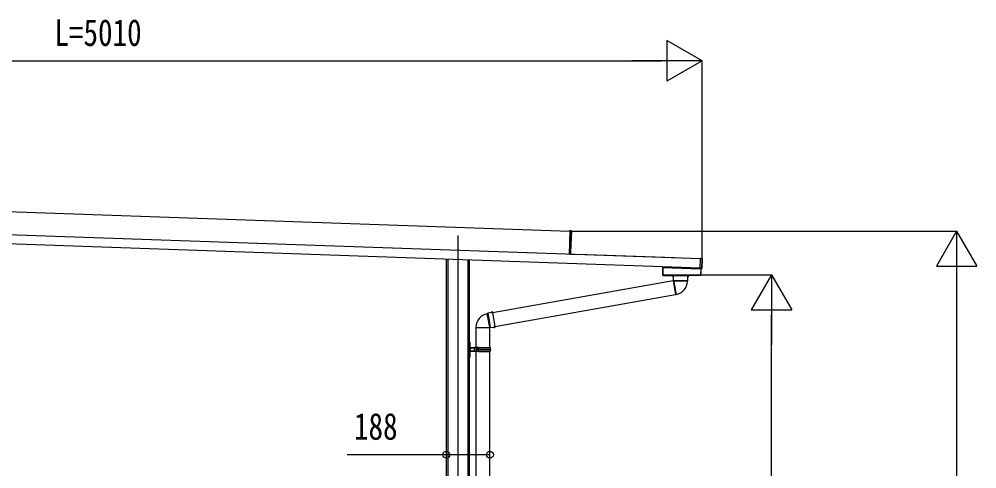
# Model space of a CAD drawing. Units: millimetres, scale not verified. Extents: x -14718 to 14718, y -10397 to 10401.
# Drawn here: x -309 to 3830, y -3349 to -1409 of the extents above; entities that cross this region are included whole.
import ezdxf
from ezdxf.enums import TextEntityAlignment as Align

# ---------------------------------------------------------------- set-up
doc = ezdxf.new("R2010")
doc.units = ezdxf.units.MM
doc.header["$LTSCALE"] = 50
for name, color, linetype in [('0-4_YKK_12', 2, 'Continuous'), ('0-5_YKK_A1', 4, 'Continuous'), ('0-6_YKK_D', 6, 'Continuous')]:
    doc.layers.add(name, color=color, linetype=linetype)
doc.styles.add('ＭＳ ゴシック', font='')
doc.styles.get('ＭＳ ゴシック').set_extended_font_data('MS Gothic')

msp = doc.modelspace()

# ---------------------------------------------------------------- linework, layer by layer
at = {"layer": '0-4_YKK_12'}
msp.add_line((1587.32, -2342.97), (1587.32, -5264.27), dxfattribs=at)
at = {"layer": '0-5_YKK_A1'}
for p, q in [((-1789.91, -2188.95), (2071.73, -2323.8)), ((2635.6, -2443.55), (-2359.06, -2269.13)), ((2634.2, -2483.53), (-2360.45, -2309.11)), ((2071.78, -2322.3), (2068.24, -2423.71)), ((2077.3, -2322.83), (2071.78, -2322.3)), ((2071.8, -2321.8), (2071.82, -2321.3)), ((2071.8, -2321.8), (2071.8, -2321.8)), ((2077.32, -2322.33), (2071.8, -2321.8)), ((2071.82, -2321.3), (2077.33, -2321.83)), ((2074.08, -2414.92), (2077.3, -2322.83)), ((2077.77, -2322.85), (2074.55, -2414.94)), ((2077.3, -2322.83), (2077.77, -2322.85)), ((2077.32, -2322.33), (2077.32, -2322.33)), ((2077.32, -2322.33), (2077.78, -2322.35)), ((2077.78, -2322.35), (2077.77, -2322.85)), ((2068.24, -2423.71), (2068.24, -2423.74)), ((2073.8, -2422.93), (2074.08, -2414.92)), ((2073.8, -2422.93), (2074.27, -2422.95)), ((2074.08, -2414.92), (2074.55, -2414.94)), ((2074.55, -2414.94), (2074.27, -2422.95)), ((2103.23, -2424.66), (2103.22, -2424.96)), ((2103.25, -2424.06), (2103.23, -2424.66)), ((2522.97, -2439.32), (2103.23, -2424.66)), ((2103.26, -2423.76), (2103.25, -2424.06)), ((2522.99, -2438.72), (2103.25, -2424.06)), ((2523.01, -2438.42), (2103.26, -2423.76)), ((2522.97, -2439.32), (2522.96, -2439.62)), ((2522.99, -2438.72), (2522.97, -2439.32)), ((2523.01, -2438.42), (2522.99, -2438.72)), ((1537.32, -2445.22), (1537.32, -4711.77)), ((1544.19, -2445.46), (1544.19, -5211.77)), ((1630.46, -2448.47), (1630.46, -5211.77)), ((1635.52, -2448.65), (1635.52, -4711.77)), ((2472.22, -2480.38), (2472.22, -2513.86)), ((2472.22, -2480.38), (2472.6, -2480.39)), ((2472.9, -2480.09), (2472.52, -2480.08)), ((2472.6, -2480.39), (2472.9, -2480.39)), ((2472.6, -2480.39), (2472.6, -2513.48)), ((2472.72, -2479.88), (2472.72, -2477.89)), ((2472.9, -2480.39), (2472.91, -2480.09)), ((2472.91, -2480.09), (2635.71, -2485.78)), ((2473.07, -2479.89), (2473.37, -2479.89)), ((2473.07, -2479.9), (2473.37, -2479.91)), ((2473.37, -2479.89), (2473.37, -2477.91)), ((2635.22, -2485.56), (2473.37, -2479.91)), ((2642.65, -2443.26), (2635.62, -2443.01)), ((2635.64, -2442.51), (2635.65, -2442.16)), ((2636.85, -2442.2), (2635.65, -2442.16)), ((2635.65, -2442.16), (2635.65, -2442.16)), ((2636.85, -2442.2), (2635.65, -2442.16)), ((2636.85, -2442.2), (2636.85, -2442.2)), ((2637.45, -2442.11), (2643.15, -2442.31)), ((2637.45, -2442.11), (2637.45, -2442.19)), ((2641.22, -2484.31), (2642.65, -2443.26)), ((2643.15, -2443.27), (2641.72, -2484.33)), ((2643.63, -2442.83), (2642.16, -2484.8)), ((2643.15, -2443.27), (2642.65, -2443.26)), ((2642.67, -2442.76), (2643.15, -2442.31)), ((2643.63, -2442.83), (2643.15, -2443.27)), ((2472.6, -2513.48), (2472.22, -2513.86)), ((2472.52, -2514.16), (2472.9, -2513.78)), ((2472.52, -2514.16), (2637.14, -2514.16)), ((2472.9, -2513.48), (2472.6, -2513.48)), ((2472.9, -2513.48), (2472.9, -2513.78)), ((2472.9, -2513.78), (2636.77, -2513.78)), ((2474.22, -2514.6), (2474.62, -2514.6)), ((2474.62, -2514.6), (2474.92, -2514.6)), ((2474.92, -2514.6), (2510.32, -2514.6)), ((2481.72, -2514.6), (2481.72, -2514.4)), ((2484.72, -2514.4), (2481.72, -2514.4)), ((2484.72, -2514.16), (2484.72, -2514.4)), ((2484.72, -2514.4), (2484.72, -2514.6)), ((2508.22, -2514.4), (2505.22, -2514.4)), ((2505.22, -2514.6), (2505.22, -2514.4)), ((2508.22, -2514.4), (2508.22, -2514.6)), ((2510.32, -2514.6), (2510.82, -2514.6)), ((2517.87, -2515.6), (2515.72, -2516.38)), ((2515.72, -2516.38), (2515.72, -2520.03)), ((2515.72, -2516.38), (2515.79, -2516.38)), ((2515.72, -2520.03), (2517.97, -2520.85)), ((2515.72, -2520.03), (2515.79, -2520.03)), ((2515.86, -2519.12), (2515.86, -2517.3)), ((2517.22, -2514.6), (2517.22, -2514.16)), ((2517.22, -2514.6), (2517.22, -2515.1)), ((2517.22, -2514.6), (2582.22, -2514.6)), ((2517.22, -2515.1), (2517.36, -2515.1)), ((2517.87, -2515.6), (2518, -2515.6)), ((2517.97, -2520.85), (2518.23, -2536.13)), ((2518.1, -2520.85), (2517.97, -2520.85)), ((2518, -2515.6), (2518.22, -2515.6)), ((2518.18, -2519.94), (2518.12, -2516.5)), ((2581.22, -2515.6), (2518.22, -2515.6)), ((2581.22, -2515.6), (2581.44, -2515.6)), ((2581.22, -2536.13), (2581.48, -2520.85)), ((2581.26, -2519.94), (2581.33, -2516.5)), ((2581.48, -2520.85), (2581.35, -2520.85)), ((2581.44, -2515.6), (2581.57, -2515.6)), ((2581.48, -2520.85), (2583.72, -2520.03)), ((2583.72, -2516.38), (2581.57, -2515.6)), ((2582.09, -2515.1), (2582.22, -2515.1)), ((2582.22, -2514.6), (2582.22, -2514.16)), ((2582.22, -2514.6), (2582.22, -2515.1)), ((2583.59, -2519.12), (2583.59, -2517.3)), ((2583.66, -2516.38), (2583.72, -2516.38)), ((2583.66, -2520.03), (2583.72, -2520.03)), ((2583.72, -2520.03), (2583.72, -2516.38)), ((2634.17, -2484.56), (2634.16, -2484.91)), ((2634.16, -2484.91), (2635.35, -2484.96)), ((2634.16, -2484.91), (2634.16, -2484.91)), ((2634.16, -2484.91), (2635.35, -2484.95)), ((2635.24, -2484.95), (2635.22, -2485.56)), ((2635.52, -2485.57), (2635.22, -2485.56)), ((2635.35, -2484.95), (2635.35, -2484.96)), ((2635.52, -2485.57), (2635.54, -2484.96)), ((2635.63, -2485.76), (2635.65, -2484.97)), ((2637.73, -2485.85), (2635.71, -2485.78)), ((2635.95, -2485.01), (2635.95, -2485.09)), ((2641.65, -2485.29), (2635.95, -2485.09)), ((2636.77, -2513.48), (2636.77, -2513.78)), ((2636.77, -2513.78), (2637.14, -2514.16)), ((2637.43, -2513.87), (2637.07, -2513.49)), ((2637.43, -2513.87), (2638.4, -2486.17)), ((2637.73, -2485.85), (2637.72, -2486.15)), ((2638.11, -2485.86), (2637.73, -2485.85)), ((2638.02, -2486.16), (2638.4, -2486.17)), ((2641.65, -2485.29), (2641.2, -2484.81)), ((2641.72, -2484.33), (2641.22, -2484.31)), ((2641.72, -2484.33), (2642.16, -2484.8)), ((2517.81, -2537.96), (1736.87, -2675.66)), ((2517.81, -2537.96), (2528.26, -2597.25)), ((2519.83, -2539.03), (2518.05, -2539.34)), ((2518.23, -2536.13), (2519.29, -2537.69)), ((2518.23, -2536.13), (2581.22, -2536.13)), ((2519.62, -2537.83), (2530.05, -2596.98)), ((2524.58, -2538.09), (2579.89, -2538.09)), ((2579.84, -2539.7), (2579.89, -2538.09)), ((2579.89, -2538.09), (2581.22, -2536.13)), ((1747.32, -2734.95), (2528.26, -2597.25)), ((2528.02, -2595.87), (2529.79, -2595.56)), ((1714.72, -2679.57), (1713.14, -2679.9)), ((1716.42, -2677.93), (1714.72, -2679.57)), ((1714.72, -2679.57), (1724.32, -2734.04)), ((1731.42, -2675.01), (1716.42, -2677.93)), ((1716.42, -2677.93), (1721.89, -2708.94)), ((1731.83, -2672.66), (1731.42, -2675.01)), ((1731.44, -2675.14), (1731.42, -2675.01)), ((1735.43, -2672.03), (1731.83, -2672.66)), ((1731.83, -2672.66), (1731.85, -2672.72)), ((1732.35, -2675.07), (1735.73, -2674.41)), ((1732.76, -2672.63), (1734.55, -2672.32)), ((1736.57, -2674.01), (1735.43, -2672.03)), ((1735.43, -2672.03), (1735.44, -2672.09)), ((1736.57, -2674.01), (1736.6, -2674.14)), ((1736.6, -2674.14), (1747.61, -2736.61)), ((1721.89, -2708.94), (1727.35, -2739.95)), ((1665.37, -2738.89), (1725.44, -2738.89)), ((1665.42, -2736.37), (1665.42, -2825.77)), ((1725.62, -2825.76), (1725.62, -2736.66)), ((1725.63, -2739.19), (1727.35, -2739.95)), ((1727.35, -2739.95), (1742.45, -2737.56)), ((1742.45, -2737.56), (1742.43, -2737.43)), ((1742.45, -2737.56), (1743.64, -2739.63)), ((1743.63, -2739.57), (1743.64, -2739.63)), ((1743.64, -2739.63), (1747.24, -2738.99)), ((1744.52, -2739.34), (1746.31, -2739.02)), ((1747.23, -2738.93), (1747.24, -2738.99)), ((1747.24, -2738.99), (1747.64, -2736.74)), ((1747.61, -2736.61), (1747.64, -2736.74)), ((1636.52, -2807.56), (1635.52, -2807.56)), ((1636.52, -2807.56), (1636.52, -2801.27)), ((1636.52, -2834.77), (1636.52, -2807.56)), ((1638.52, -2802.17), (1638.7, -2807.9)), ((1636.52, -2834.77), (1635.52, -2834.77)), ((1636.52, -2834.77), (1639.52, -2834.77)), ((1636.52, -2861.97), (1636.52, -2834.77)), ((1639.52, -2834.77), (1638.7, -2861.63)), ((1639.52, -2834.77), (1640.52, -2834.77)), ((1640.23, -2825.52), (1640.33, -2828.77)), ((1640.33, -2840.77), (1640.23, -2844.01)), ((1657.52, -2828.77), (1640.34, -2828.77)), ((1640.34, -2828.77), (1640.52, -2834.77)), ((1640.52, -2834.77), (1640.34, -2840.77)), ((1640.34, -2840.77), (1657.52, -2840.77)), ((1641.19, -2825.77), (1657.52, -2825.77)), ((1657.52, -2843.77), (1641.19, -2843.77)), ((1657.52, -2825.77), (1660.52, -2825.77)), ((1657.52, -2828.77), (1657.52, -2825.77)), ((1657.52, -2830.27), (1657.52, -2828.77)), ((1657.52, -2830.27), (1657.52, -2839.26)), ((1658.51, -2830.27), (1657.52, -2830.27)), ((1660.52, -2830.27), (1657.52, -2830.27)), ((1658.51, -2839.26), (1657.52, -2839.26)), ((1657.52, -2839.27), (1660.52, -2839.27)), ((1657.52, -2840.77), (1657.52, -2839.27)), ((1657.52, -2843.77), (1657.52, -2840.77)), ((1660.52, -2843.77), (1657.52, -2843.77)), ((1660.52, -2830.27), (1658.51, -2830.27)), ((1658.51, -2839.26), (1658.51, -2830.27)), ((1660.52, -2839.26), (1658.51, -2839.26)), ((1668.52, -2825.77), (1660.52, -2825.77)), ((1665.42, -2843.77), (1665.42, -3654.27)), ((1668.53, -2830.27), (1666.52, -2830.27)), ((1668.53, -2839.26), (1666.52, -2839.26)), ((1668.52, -2839.27), (1666.52, -2839.27)), ((1668.52, -2830.27), (1668.52, -2825.77)), ((1668.52, -2843.77), (1668.52, -2839.27)), ((1668.53, -2825.76), (1668.53, -2830.27)), ((1675.55, -2825.76), (1668.53, -2825.76)), ((1668.53, -2834.76), (1668.53, -2830.27)), ((1668.53, -2839.26), (1668.53, -2834.77)), ((1675.03, -2834.77), (1668.53, -2834.77)), ((1668.53, -2843.76), (1668.53, -2839.26)), ((1675.55, -2843.76), (1668.53, -2843.76)), ((1675.03, -2834.77), (1675.03, -2834.76)), ((1675.03, -2834.77), (1675.03, -2834.77)), ((1675.12, -2834.77), (1675.12, -2834.76)), ((1729.02, -2834.76), (1675.29, -2834.76)), ((1675.79, -2825.76), (1675.55, -2825.76)), ((1675.79, -2843.76), (1675.55, -2843.76)), ((1675.79, -2825.76), (1676.19, -2825.76)), ((1675.79, -2843.76), (1676.19, -2843.76)), ((1676.19, -2825.76), (1727.52, -2825.76)), ((1676.19, -2843.76), (1727.52, -2843.76)), ((1728.52, -2827.76), (1677.22, -2827.76)), ((1728.52, -2841.76), (1677.22, -2841.76)), ((1725.62, -3654.26), (1725.62, -2843.76)), ((1727.52, -2827.76), (1727.52, -2825.76)), ((1727.52, -2843.76), (1727.52, -2841.76)), ((1636.52, -2861.97), (1635.52, -2861.97)), ((1635.52, -2868.27), (1636.52, -2868.27)), ((1636.52, -2861.97), (1638.7, -2861.63)), ((1636.52, -2868.27), (1636.52, -2861.97)), ((1636.52, -2868.27), (1638.52, -2867.36)), ((1638.7, -2861.63), (1638.52, -2867.36))]:
    msp.add_line(p, q, dxfattribs=at)
for points in [[(2071.78, -2322.3), (2071.8, -2321.8), (2077.32, -2322.33)], [(2074.28, -2422.79), (2074.33, -2422.8), (2074.37, -2422.83)], [(2074.57, -2422.96), (2074.37, -2422.98), (2074.28, -2422.99)], [(2074.55, -2423.46), (2099.24, -2424.32), (2099.22, -2424.82)], [(2074.57, -2422.96), (2099.26, -2423.82), (2099.24, -2424.32)], [(2473.07, -2477.9), (2473.07, -2479.89), (2472.72, -2479.88)], [(2634.17, -2484.56), (2634.18, -2484.07), (2635.62, -2443.01), (2635.64, -2442.51)], [(2635.64, -2442.51), (2642.67, -2442.76), (2642.65, -2443.26)], [(2637.45, -2442.19), (2637.39, -2442.19), (2637.35, -2442.2)], [(2505.22, -2514.16), (2505.22, -2514.4), (2484.72, -2514.4)], [(2515.79, -2516.38), (2517.23, -2515.87), (2518, -2515.6)], [(2518.1, -2520.85), (2517.28, -2520.56), (2515.79, -2520.03)], [(2518.12, -2516.5), (2517.23, -2516.81), (2515.86, -2517.3)], [(2515.86, -2519.12), (2517.28, -2519.62), (2518.18, -2519.94)], [(2581.26, -2519.94), (2582.17, -2519.62), (2583.59, -2519.12)], [(2583.59, -2517.3), (2582.22, -2516.81), (2581.33, -2516.5)], [(2583.66, -2520.03), (2582.17, -2520.56), (2581.35, -2520.85)], [(2581.44, -2515.6), (2582.21, -2515.87), (2583.66, -2516.38)], [(2634.18, -2484.07), (2641.22, -2484.31), (2641.2, -2484.81), (2634.17, -2484.56)], [(2635.86, -2485), (2635.89, -2485), (2635.95, -2485.01)], [(2636.77, -2513.48), (2637.07, -2513.49), (2638.02, -2486.16), (2637.72, -2486.15)], [(2519.62, -2537.83), (2519.28, -2537.66), (2519.31, -2537.68)], [(2579.84, -2539.7), (2579.81, -2539.66), (2579.16, -2539.5), (2577.66, -2539.36), (2575.41, -2539.24), (2572.36, -2539.13), (2568.76, -2539.03), (2564.51, -2538.93), (2559.96, -2538.84), (2554.98, -2538.75), (2550, -2538.66), (2544.86, -2538.57), (2540, -2538.48), (2535.28, -2538.38), (2531.1, -2538.29), (2527.33, -2538.18), (2524.58, -2538.09)], [(1725.64, -2739.16), (1725.58, -2739.08), (1725.44, -2738.89), (1725.42, -2738.86), (1725.29, -2738.59), (1724.87, -2736.91), (1724.32, -2734.04), (1723.75, -2731.35), (1723.02, -2727.77), (1722.17, -2723.55), (1721.29, -2719.06), (1720.33, -2714.15), (1719.38, -2709.25), (1718.4, -2704.22), (1717.47, -2699.47), (1716.56, -2694.87), (1715.75, -2690.81), (1715, -2687.17), (1714.38, -2684.26), (1713.85, -2681.99), (1713.46, -2680.56), (1713.19, -2679.93), (1713.14, -2679.9)], [(1731.44, -2675.14), (1731.58, -2674.29), (1731.85, -2672.72)], [(1732.76, -2672.63), (1732.51, -2674.12), (1732.35, -2675.07)], [(1735.73, -2674.41), (1735.27, -2673.59), (1734.55, -2672.32)], [(1735.44, -2672.09), (1736.2, -2673.42), (1736.6, -2674.14)], [(1743.63, -2739.57), (1742.85, -2738.19), (1742.43, -2737.43)], [(1743.31, -2737.19), (1745.02, -2736.92), (1746.71, -2736.65)], [(1743.31, -2737.19), (1743.78, -2738.02), (1744.52, -2739.34)], [(1746.31, -2739.02), (1746.55, -2737.58), (1746.71, -2736.65)], [(1747.61, -2736.61), (1747.48, -2737.42), (1747.23, -2738.93)], [(1638.52, -2802.17), (1636.52, -2801.27), (1635.52, -2801.27)], [(1636.52, -2807.56), (1638.7, -2807.9), (1639.52, -2834.77)], [(1668.52, -2843.77), (1660.52, -2843.77), (1660.52, -2825.77)], [(1668.52, -2830.27), (1666.52, -2830.27), (1666.52, -2839.27)], [(1675.29, -2834.76), (1675.12, -2834.76), (1675.03, -2834.76), (1668.53, -2834.76)], [(1675.55, -2825.76), (1675.16, -2830.22), (1675.03, -2834.76)]]:
    msp.add_lwpolyline(points, dxfattribs=at)
msp.add_lwpolyline([(2472.9, -2513.48), (2472.9, -2480.39), (2637.72, -2486.15), (2636.77, -2513.48)], close=True, dxfattribs=at)
for centre, radius, start, end in [((2075.26, -2322.51), 2.07, 351.06854, 4.93146), ((2075.27, -2322.01), 2.07, 351.06854, 4.93146), ((2077.27, -2322.83), 0.5, 358, 84.5), ((2077.29, -2322.33), 0.5, 358, 84.5), ((2068.29, -2423.71), 0.046, 175.29565, 214.77267), ((2074.8, -2422.97), 1, 178, 198.10214), ((2077.02, -2423.27), 3.17, 180.02593, 184.48569), ((2073.96, -2424.78), 1.51, 74.62836, 93.96537), ((2076.36, -2446.21), 22.82, 94.53647, 96.28466), ((2074.77, -2422.96), 0.5, 178, 268), ((2074.79, -2422.46), 0.5, 178, 268), ((2074.57, -2423.22), 0.242, 207.21704, 266.19947), ((2074.79, -2422.7), 0.765, 234.9594, 266.94829), ((2074.59, -2422.72), 0.242, 207.21704, 266.19947), ((2074.81, -2422.2), 0.765, 234.9594, 266.94829), ((2472.9, -2480.39), 0.3, 88.05611, 180.04719), ((2472.9, -2480.39), 0.3, 88.19064, 179.87538), ((2472.9, -2480.39), 0.3, 90.16173, 180.04449), ((2472.9, -2480.25), 0.159, 86.02272, 89.97728), ((2637.09, -2438.2), 4.01, 266.55184, 273.90119), ((2642.65, -2443.26), 0.501, 358.24971, 87.75029), ((2472.91, -2513.48), 0.301, 180.24971, 269.75029), ((2481.42, -2514.4), 0.3, 0, 54.36863), ((2508.52, -2514.4), 0.3, 125.63137, 180), ((2513.12, -2517.05), 2.75, 354.81691, 13.99327), ((2512.21, -2519.3), 3.66, 348.38866, 2.80116), ((2518.22, -2514.6), 1, 180, 270), ((2518.22, -2515.1), 1, 180, 220.49583), ((2515.56, -2516.37), 2.56, 357.19737, 17.56812), ((2516.29, -2520.22), 1.92, 340.91849, 8.46572), ((2581.22, -2514.6), 1, 270, 0), ((2583.77, -2520.17), 2.51, 174.83553, 195.78026), ((2583.24, -2516.29), 1.93, 159.00896, 186.22555), ((2581.22, -2515.1), 1, 319.50417, 0), ((2587.24, -2517.12), 3.66, 168.38866, 182.80116), ((2586.33, -2519.37), 2.75, 174.81691, 193.99327), ((2635.34, -2488.66), 3.71, 81.82188, 89.76035), ((2635.72, -2485.58), 0.2, 178, 268), ((2636.77, -2513.48), 0.301, 270.23913, 357.76087), ((2637.72, -2486.15), 0.3, 357.94657, 87.94647), ((2641.22, -2484.31), 0.501, 268.24971, 357.75029), ((2523.44, -2511.97), 26.14, 261.58885, 272.50926), ((2519.57, -2537.6), 60.3, 280, 358.00006), ((1725.67, -2738.89), 60.3, 101.99843, 180), ((1731.75, -2673.25), 1.92, 260.91849, 288.46572), ((1731.95, -2669.07), 3.66, 268.38866, 282.80116), ((1734.32, -2669.57), 2.75, 274.81691, 293.99327), ((1735.41, -2671.87), 2.56, 277.19737, 297.56812), ((1743.52, -2739.69), 2.51, 94.83553, 115.78026), ((1744.75, -2742.08), 2.75, 94.81691, 113.99327), ((1747.12, -2742.59), 3.66, 88.38866, 102.80116), ((1747.25, -2738.5), 1.93, 79.00896, 106.22555), ((1641.19, -2823.77), 2, 181.7624, 241.44015), ((1641.19, -2845.77), 2, 118.55985, 178.2376), ((1641.19, -2823.77), 2, 241.44015, 270), ((1641.19, -2845.77), 2, 90, 118.55985), ((1675.08, -2834.99), 0.226, 80.79578, 102.71983), ((1752.92, -2834.78), 77.89, 179.99307, 186.62466), ((1756.04, -2834.74), 80.75, 173.61461, 180.01355), ((1756.04, -2834.78), 80.75, 179.98461, 186.38348), ((1677.35, -2843.37), 1.61, 94.66451, 194.14319), ((1677.41, -2826.12), 1.66, 167.69464, 263.49512), ((1677.99, -2825.96), 1.81, 173.59328, 264.82407), ((1678.05, -2843.61), 1.86, 96.97139, 184.61125), ((1679.77, -2834.76), 49.25, 0, 8.17123), ((1679.77, -2834.77), 49.25, 351.83186, 0.00306)]:
    msp.add_arc(centre, radius, start, end, dxfattribs=at)
for centre, major_axis, ratio, start_param, end_param in [((2081.3, -2424.19), (13.07, -0.46), 0.061163, 2.1795146, 3.1041886), ((2081.32, -2424.19), (13.07, -0.46), 0.038227, 2.1795146, 3.1415927), ((2472.52, -2480.38), (-0.3, 0.01), 0.998133, 4.7490956, 6.3180268), ((2472.52, -2479.88), (-0.2, 0.007), 0.998133, 1.607503, 3.1764341), ((2472.6, -2479.89), (0, 0.5), 0.061125, 3.1027435, 3.1394501), ((2472.9, -2479.89), (0.007, 0.2), 0.854479, 3.1782993, 4.712389), ((2472.9, -2479.89), (0.47, -0.016), 0.425228, 4.7490956, 6.2831853), ((2472.9, -2479.89), (-0.011, 0.2), 0.151815, 3.0913179, 3.1280246), ((2472.87, -2479.89), (0.201, -0.007), 0.992577, 6.2831853, 6.3180268), ((2472.87, -2479.89), (-0.501, 0.017), 0.998133, 3.1415927, 3.1764341), ((2636.85, -2442.17), (0.6, -0.021), 0.061163, 4.712389, 6.2831853), ((2637.44, -2442.41), (-0.01, -0.3), 0.998135, 3.1415927, 3.9545103), ((2643.13, -2442.81), (0.367, 0.342), 0.99628, 5.4996506, 7.06672), ((2472.52, -2513.86), (0.213, 0.213), 0.99628, 2.358058, 3.9251274), ((2635.72, -2485.58), (0.5, -0.017), 0.4, 3.1415927, 4.712389), ((2635.35, -2484.99), (0.6, -0.021), 0.061163, 6.2831853, 7.8539816), ((2635.96, -2484.79), (-0.01, -0.3), 0.998135, 5.4691958, 6.2831853), ((2637.13, -2513.86), (-0.209, 0.217), 0.996405, 2.3754474, 3.9077379), ((2638.1, -2486.16), (0.3, -0.01), 0.998135, 0, 1.5707963), ((2641.66, -2484.79), (0.342, -0.367), 0.99628, 5.4996506, 7.06672), ((1640.34, -2828.61), (1, 0.031), 0.162205, 3.1415927, 4.7026633), ((1640.34, -2840.93), (1, -0.031), 0.162205, 1.580522, 3.1415927), ((1640.43, -2831.77), (-0.1, 3), 0.333136, 6.2716543, 6.28138), ((1640.43, -2837.77), (0.1, 3), 0.333136, 3.143398, 3.1531236), ((1657.52, -2828.28), (3, 0), 0.162278, 4.712389, 6.2831853), ((1657.52, -2841.25), (3, 0), 0.162278, 6.2831853, 7.8539816)]:
    msp.add_ellipse(centre, major_axis=major_axis, ratio=ratio, start_param=start_param, end_param=end_param, dxfattribs=at)
at = {"layer": '0-6_YKK_D'}
for p, q in [((2642.58, -1588.84), (2491.02, -1501.34)), ((2491.02, -1501.34), (2491.02, -1676.34)), ((-2192.43, -1588.84), (2467.58, -1588.84)), ((2642.58, -1588.84), (2339.47, -1588.84)), ((2642.58, -1588.84), (2491.02, -1676.34)), ((2642.58, -2443.28), (2642.58, -1587.84)), ((2073.66, -2323.68), (3743.58, -2323.68)), ((3742.58, -2323.68), (3655.08, -2475.24)), ((3742.58, -2323.68), (3830.08, -2475.24)), ((3742.58, -2323.68), (3742.58, -2626.79)), ((3655.08, -2475.24), (3830.08, -2475.24)), ((2635.72, -2511.6), (2943.58, -2511.6)), ((2942.58, -2511.6), (2855.08, -2663.15)), ((2942.58, -2511.6), (3030.08, -2663.15)), ((2942.58, -2511.6), (2942.58, -2814.71)), ((3742.58, -2498.68), (3742.58, -4536.6)), ((2855.08, -2663.15), (3030.08, -2663.15)), ((2942.58, -4536.6), (2942.58, -2686.6))]:
    msp.add_line(p, q, dxfattribs=at)
msp.add_lwpolyline([(1725.62, -3288.59), (1537.62, -3288.59), (1108.22, -3288.59)], dxfattribs=at)
for centre in [(1537.62, -3288.59), (1725.62, -3288.59)]:
    msp.add_circle(centre, 14.88, dxfattribs=at)

# ---------------------------------------------------------------- texts
at = {"layer": '0-6_YKK_D', "style": 'ＭＳ ゴシック', "width": 0.8}
for s, p in [('L=5010', (-156.43, -1558.84)), ('188', (1138.22, -3258.59))]:
    msp.add_text(s, height=115.5, dxfattribs=at).set_placement(p, align=Align.BOTTOM_LEFT)

doc.saveas('drawing.dxf')
